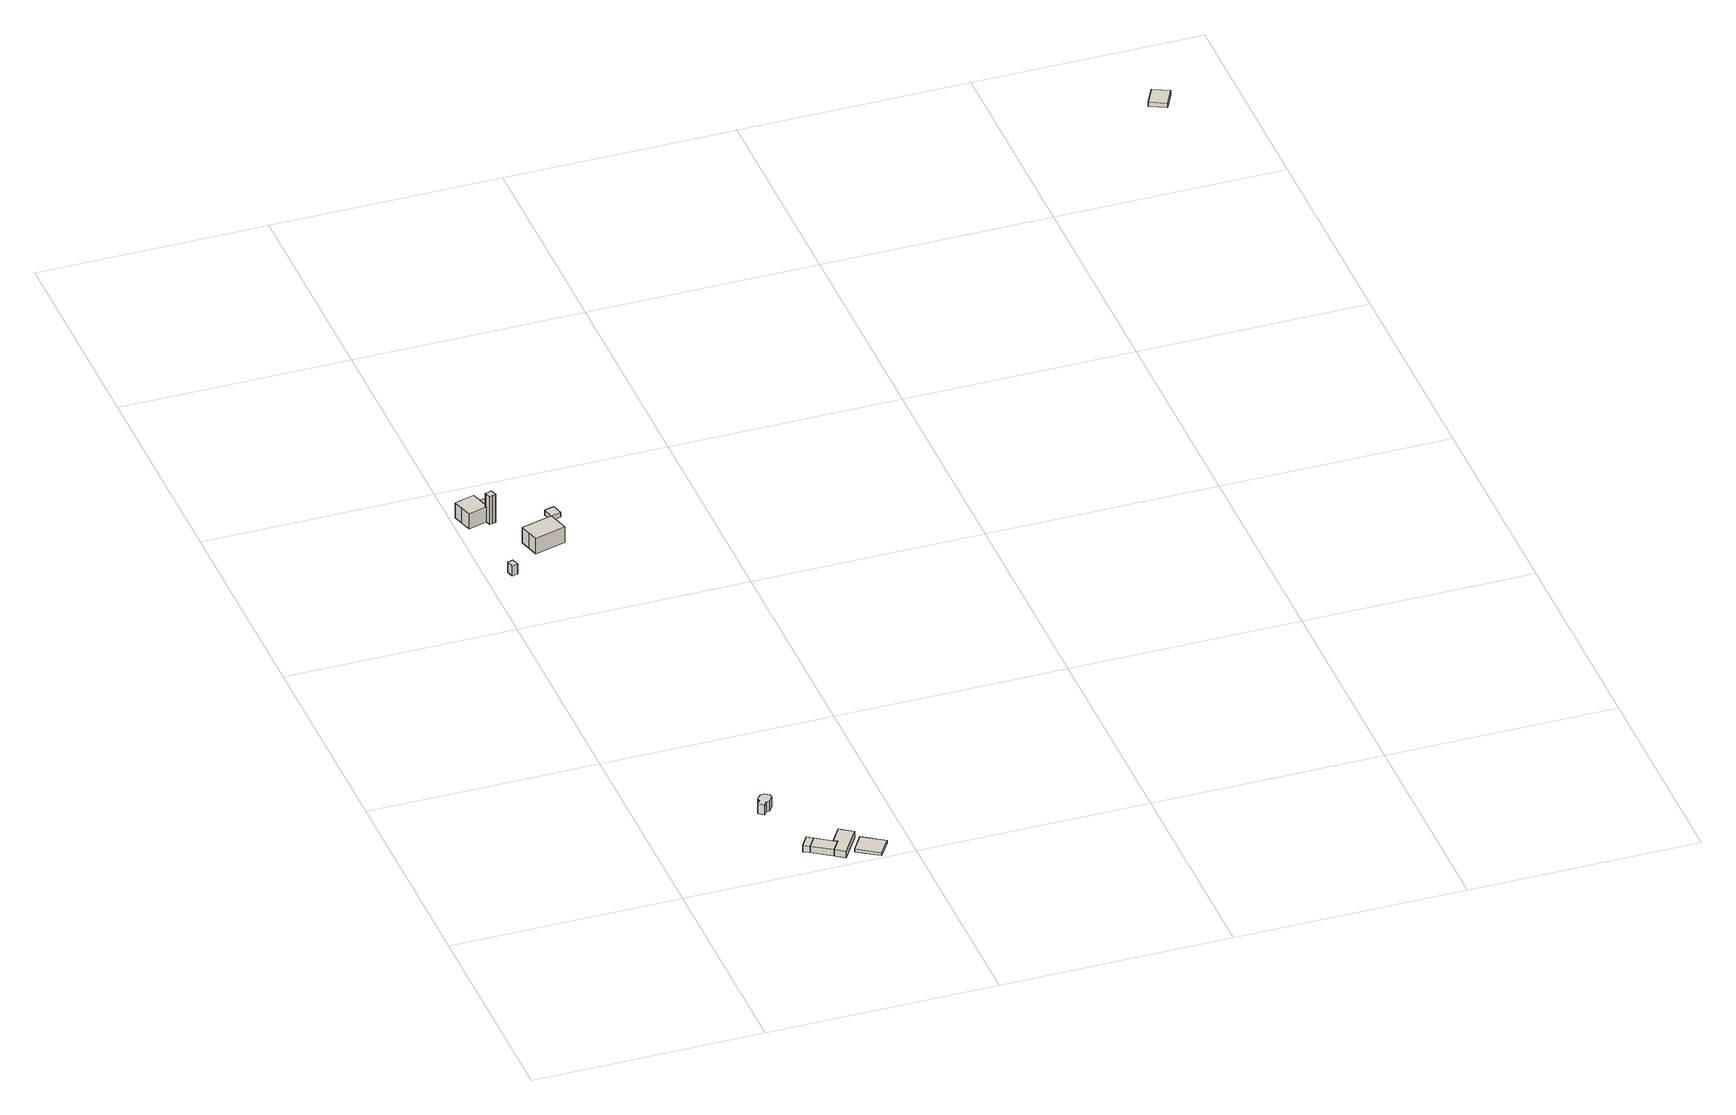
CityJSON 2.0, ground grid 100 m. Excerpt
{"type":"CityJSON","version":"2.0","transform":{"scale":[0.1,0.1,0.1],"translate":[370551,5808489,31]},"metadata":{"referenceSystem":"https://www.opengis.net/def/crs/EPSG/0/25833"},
"CityObjects":{
"building1":{"type":"Building","attributes":{"Gemeindeschluessel":"11000006","BezugspunktDach":"2200","function":"51009_1610","measuredHeight":3.09,"storeysAboveGround":0},"address":[{"country":"Germany","locality":"Berlin"}],"geometry":[{"type":"Solid","lod":"1","boundaries":[[[[0,1,2,3]],[[4,5,6,7]],[[4,7,3,2]],[[5,4,2,1]],[[6,5,1,0]],[[7,6,0,3]]]]}]},
"building2":{"type":"Building","attributes":{"Gemeindeschluessel":"11000006","BezugspunktDach":"2200","function":"31001_1000","measuredHeight":4.92,"storeysAboveGround":1},"address":[{"country":"Germany","locality":"Berlin","thoroughfareNumber":"36B (8)","thoroughfareName":"Königstraße"}],"geometry":[{"type":"Solid","lod":"1","boundaries":[[[[8,9,10,11,12,13,14,15,16,17,18,19,20]],[[21,22,23,24,25,26,27,28,29,30,31,32,33]],[[21,33,20,19]],[[22,21,19,18]],[[23,22,18,17]],[[24,23,17,16]],[[25,24,16,15]],[[26,25,15,14]],[[27,26,14,13]],[[28,27,13,12]],[[29,28,12,11]],[[30,29,11,10]],[[31,30,10,9]],[[32,31,9,8]],[[33,32,8,20]]]]}]},
"building3":{"type":"Building","attributes":{"Gemeindeschluessel":"11000006","BezugspunktDach":"2200","function":"31001_2463","measuredHeight":3.05,"storeysAboveGround":1},"address":[{"country":"Germany","locality":"Berlin","thoroughfareNumber":"36B (6)","thoroughfareName":"Königstraße"}],"geometry":[{"type":"Solid","lod":"1","boundaries":[[[[34,35,36,1,0]],[[5,37,38,39,6]],[[5,6,0,1]],[[37,5,1,36]],[[38,37,36,35]],[[39,38,35,34]],[[6,39,34,0]]]]}]},
"building4":{"type":"Building","attributes":{"Gemeindeschluessel":"11000006","BezugspunktDach":"2200","function":"31001_2523","measuredHeight":3.2,"storeysAboveGround":1},"address":[{"country":"Germany","locality":"Berlin","thoroughfareNumber":"36B (10)","thoroughfareName":"Königstraße"}],"geometry":[{"type":"Solid","lod":"1","boundaries":[[[[40,41,42,43,44,45]],[[38,37,46,47,48,39]],[[38,39,45,44]],[[37,38,44,43]],[[46,37,43,42]],[[47,46,42,41]],[[48,47,41,40]],[[39,48,40,45]]]]}]},
"building5":{"type":"Building","attributes":{"Gemeindeschluessel":"11000006","BezugspunktDach":"2200","function":"51009_1610","measuredHeight":4.97,"storeysAboveGround":0},"address":[{"country":"Germany","locality":"Berlin"}],"geometry":[{"type":"Solid","lod":"1","boundaries":[[[[49,50,51,52]],[[53,54,55,56]],[[53,56,52,51]],[[54,53,51,50]],[[55,54,50,49]],[[56,55,49,52]]]]}]},
"building6":{"type":"Building","attributes":{"Gemeindeschluessel":"11000006","BezugspunktDach":"2200","function":"31001_1000","measuredHeight":1.31,"storeysAboveGround":1},"address":[{"country":"Germany","locality":"Berlin","thoroughfareNumber":"36B (7)","thoroughfareName":"Königstraße"}],"geometry":[{"type":"Solid","lod":"1","boundaries":[[[[57,58,59,60]],[[61,62,63,64]],[[61,64,60,59]],[[62,61,59,58]],[[63,62,58,57]],[[64,63,57,60]]]]}]},
"building7":{"type":"Building","attributes":{"Gemeindeschluessel":"11000006","function":"31001_3030"},"address":[{"country":"Germany","locality":"Berlin","thoroughfareNumber":"35E","thoroughfareName":"Königstraße"}],"children":["building7-1","building7-2","building7-3"]},
"building7-1":{"type":"BuildingPart","attributes":{"BezugspunktDach":"2200","measuredHeight":14.14,"storeysAboveGround":3},"parents":["building7"],"geometry":[{"type":"MultiSurface","lod":"1","boundaries":[[[65,66,67,68,69,70,71,72]],[[73,74,75,76,77,78,79,80]],[[81,82,83,84,72,71]],[[85,86,81,73,71,70]],[[75,74,70,69]],[[76,75,69,68]],[[77,76,68,67]],[[78,77,67,66]],[[79,78,66,65]],[[84,87,65,72]],[[80,84,83,88]],[[73,88,82,81]],[[74,73,81,86,85]],[[89,80,79,90,87,84]]]}]},
"building7-2":{"type":"BuildingPart","attributes":{"BezugspunktDach":"2200","measuredHeight":7.99,"storeysAboveGround":3},"parents":["building7"],"geometry":[{"type":"MultiSurface","lod":"1","boundaries":[[[91,92,87,84,83,93,94,95,96]],[[97,98,99,100,101,102,103,104,105]],[[97,105,96,95]],[[98,97,95,94]],[[106,107,94,93]],[[82,106,99,93,83]],[[101,100,88,80,84]],[[102,101,80,79]],[[103,102,87,92]],[[104,103,92,91]],[[105,104,91,96]],[[99,98,107,106]],[[100,108,99,106,82]],[[83,84,80,88]],[[79,80,84,87]]]}]},
"building7-3":{"type":"BuildingPart","attributes":{"BezugspunktDach":"2200","measuredHeight":6.89,"storeysAboveGround":3},"parents":["building7"],"geometry":[{"type":"MultiSurface","lod":"1","boundaries":[[[82,86,109,107]],[[110,111,100,98]],[[110,98,107,109]],[[111,110,109,86]],[[100,111,74,73,88]],[[100,99,106,99]],[[88,73,81,82]],[[112,86,81,73,74]],[[99,106,107,98]],[[82,106,99,100]]]}]},
"building8":{"type":"Building","attributes":{"Gemeindeschluessel":"11000006","BezugspunktDach":"2200","function":"31001_3030","measuredHeight":8,"storeysAboveGround":2},"address":[{"country":"Germany","locality":"Berlin","thoroughfareNumber":"35D (1)","thoroughfareName":"Königstraße"}],"geometry":[{"type":"Solid","lod":"1","boundaries":[[[[113,114,115,116,117,118,119]],[[120,121,122,123,124,125,126]],[[120,126,119,118]],[[121,120,118,117]],[[122,121,117,116]],[[123,122,116,115]],[[124,123,115,114]],[[125,124,114,113]],[[126,125,113,119]]]]}]},
"building9":{"type":"Building","attributes":{"Gemeindeschluessel":"11000006","BezugspunktDach":"2200","function":"51009_1610","measuredHeight":2.44,"storeysAboveGround":0},"address":[{"country":"Germany","locality":"Berlin"}],"geometry":[{"type":"Solid","lod":"1","boundaries":[[[[127,128,129,130]],[[131,132,133,134]],[[131,134,130,129]],[[132,131,129,128]],[[133,132,128,127]],[[134,133,127,130]]]]}]},
"building10":{"type":"Building","attributes":{"Gemeindeschluessel":"11000006","BezugspunktDach":"2200","function":"51009_1610","measuredHeight":4.05,"storeysAboveGround":0},"address":[{"country":"Germany","locality":"Berlin"}],"geometry":[{"type":"Solid","lod":"1","boundaries":[[[[135,136,137,138,139]],[[140,141,142,143,144]],[[140,144,139,138]],[[141,140,138,137]],[[142,141,137,136]],[[143,142,136,135]],[[144,143,135,139]]]]}]}
},
"vertices":[
[589,126,40],[622,177,40],[597,193,40],[564,142,40],[597,193,9],[622,177,9],[589,126,9],[564,142,9],
[506,440,55],[509,444,55],[520,458,55],[535,460,55],[553,484,55],[551,498,55],[531,514,55],[514,512,55],[513,513,55],[494,490,55],[496,489,55],[498,478,55],[483,458,55],[498,478,6],[496,489,6],[494,490,6],[513,513,6],[514,512,6],[531,514,6],[551,498,6],[553,484,6],[535,460,6],[520,458,6],[509,444,6],[506,440,6],[483,458,6],
[673,72,40],[706,122,40],[691,132,40],[691,132,9],[706,122,9],[673,72,9],
[715,44,41],[793,164,41],[736,201,41],[691,132,41],[706,122,41],[673,72,41],[736,201,9],[793,164,9],[715,44,9],
[93,2321,83],[118,2328,83],[109,2358,83],[85,2352,83],[109,2358,33],[118,2328,33],[93,2321,33],[85,2352,33],
[852,1,29],[901,77,29],[806,138,29],[757,63,29],[806,138,16],[901,77,16],[852,1,16],[757,63,16],
[109,2678,196],[115,2656,196],[129,2660,196],[143,2664,196],[135,2692,196],[134,2692,196],[121,2688,196],[107,2684,196],[121,2688,59],[134,2692,59],[135,2692,59],[143,2664,59],[129,2660,59],[115,2656,59],[109,2678,59],[107,2684,59],[121,2688,127],[113,2685,127],[113,2685,132],[107,2684,132],[134,2692,82],[134,2692,127],[109,2678,132],[113,2685,59],[107,2684,62],[109,2678,114],
[13,2705,132],[28,2655,132],[100,2730,132],[98,2738,132],[88,2774,132],[1,2749,132],[88,2774,58],[98,2738,58],[100,2730,58],[113,2685,58],[107,2684,58],[109,2678,58],[28,2655,58],[13,2705,58],[1,2749,58],[100,2730,127],[98,2738,127],[108,2702,58],
[119,2744,127],[119,2744,58],[134,2692,58],[134,2692,93],
[215,2461,124],[227,2416,124],[364,2452,124],[363,2458,124],[352,2498,124],[339,2544,124],[202,2507,124],[339,2544,48],[352,2498,48],[363,2458,48],[364,2452,48],[227,2416,48],[215,2461,48],[202,2507,48],
[360,2603,80],[403,2614,80],[391,2660,80],[348,2649,80],[391,2660,56],[403,2614,56],[360,2603,56],[348,2649,56],
[3662,4488,88],[3703,4569,88],[3668,4586,88],[3632,4602,88],[3591,4523,88],[3632,4602,66],[3668,4586,66],[3703,4569,66],[3662,4488,66],[3591,4523,66]
]}
